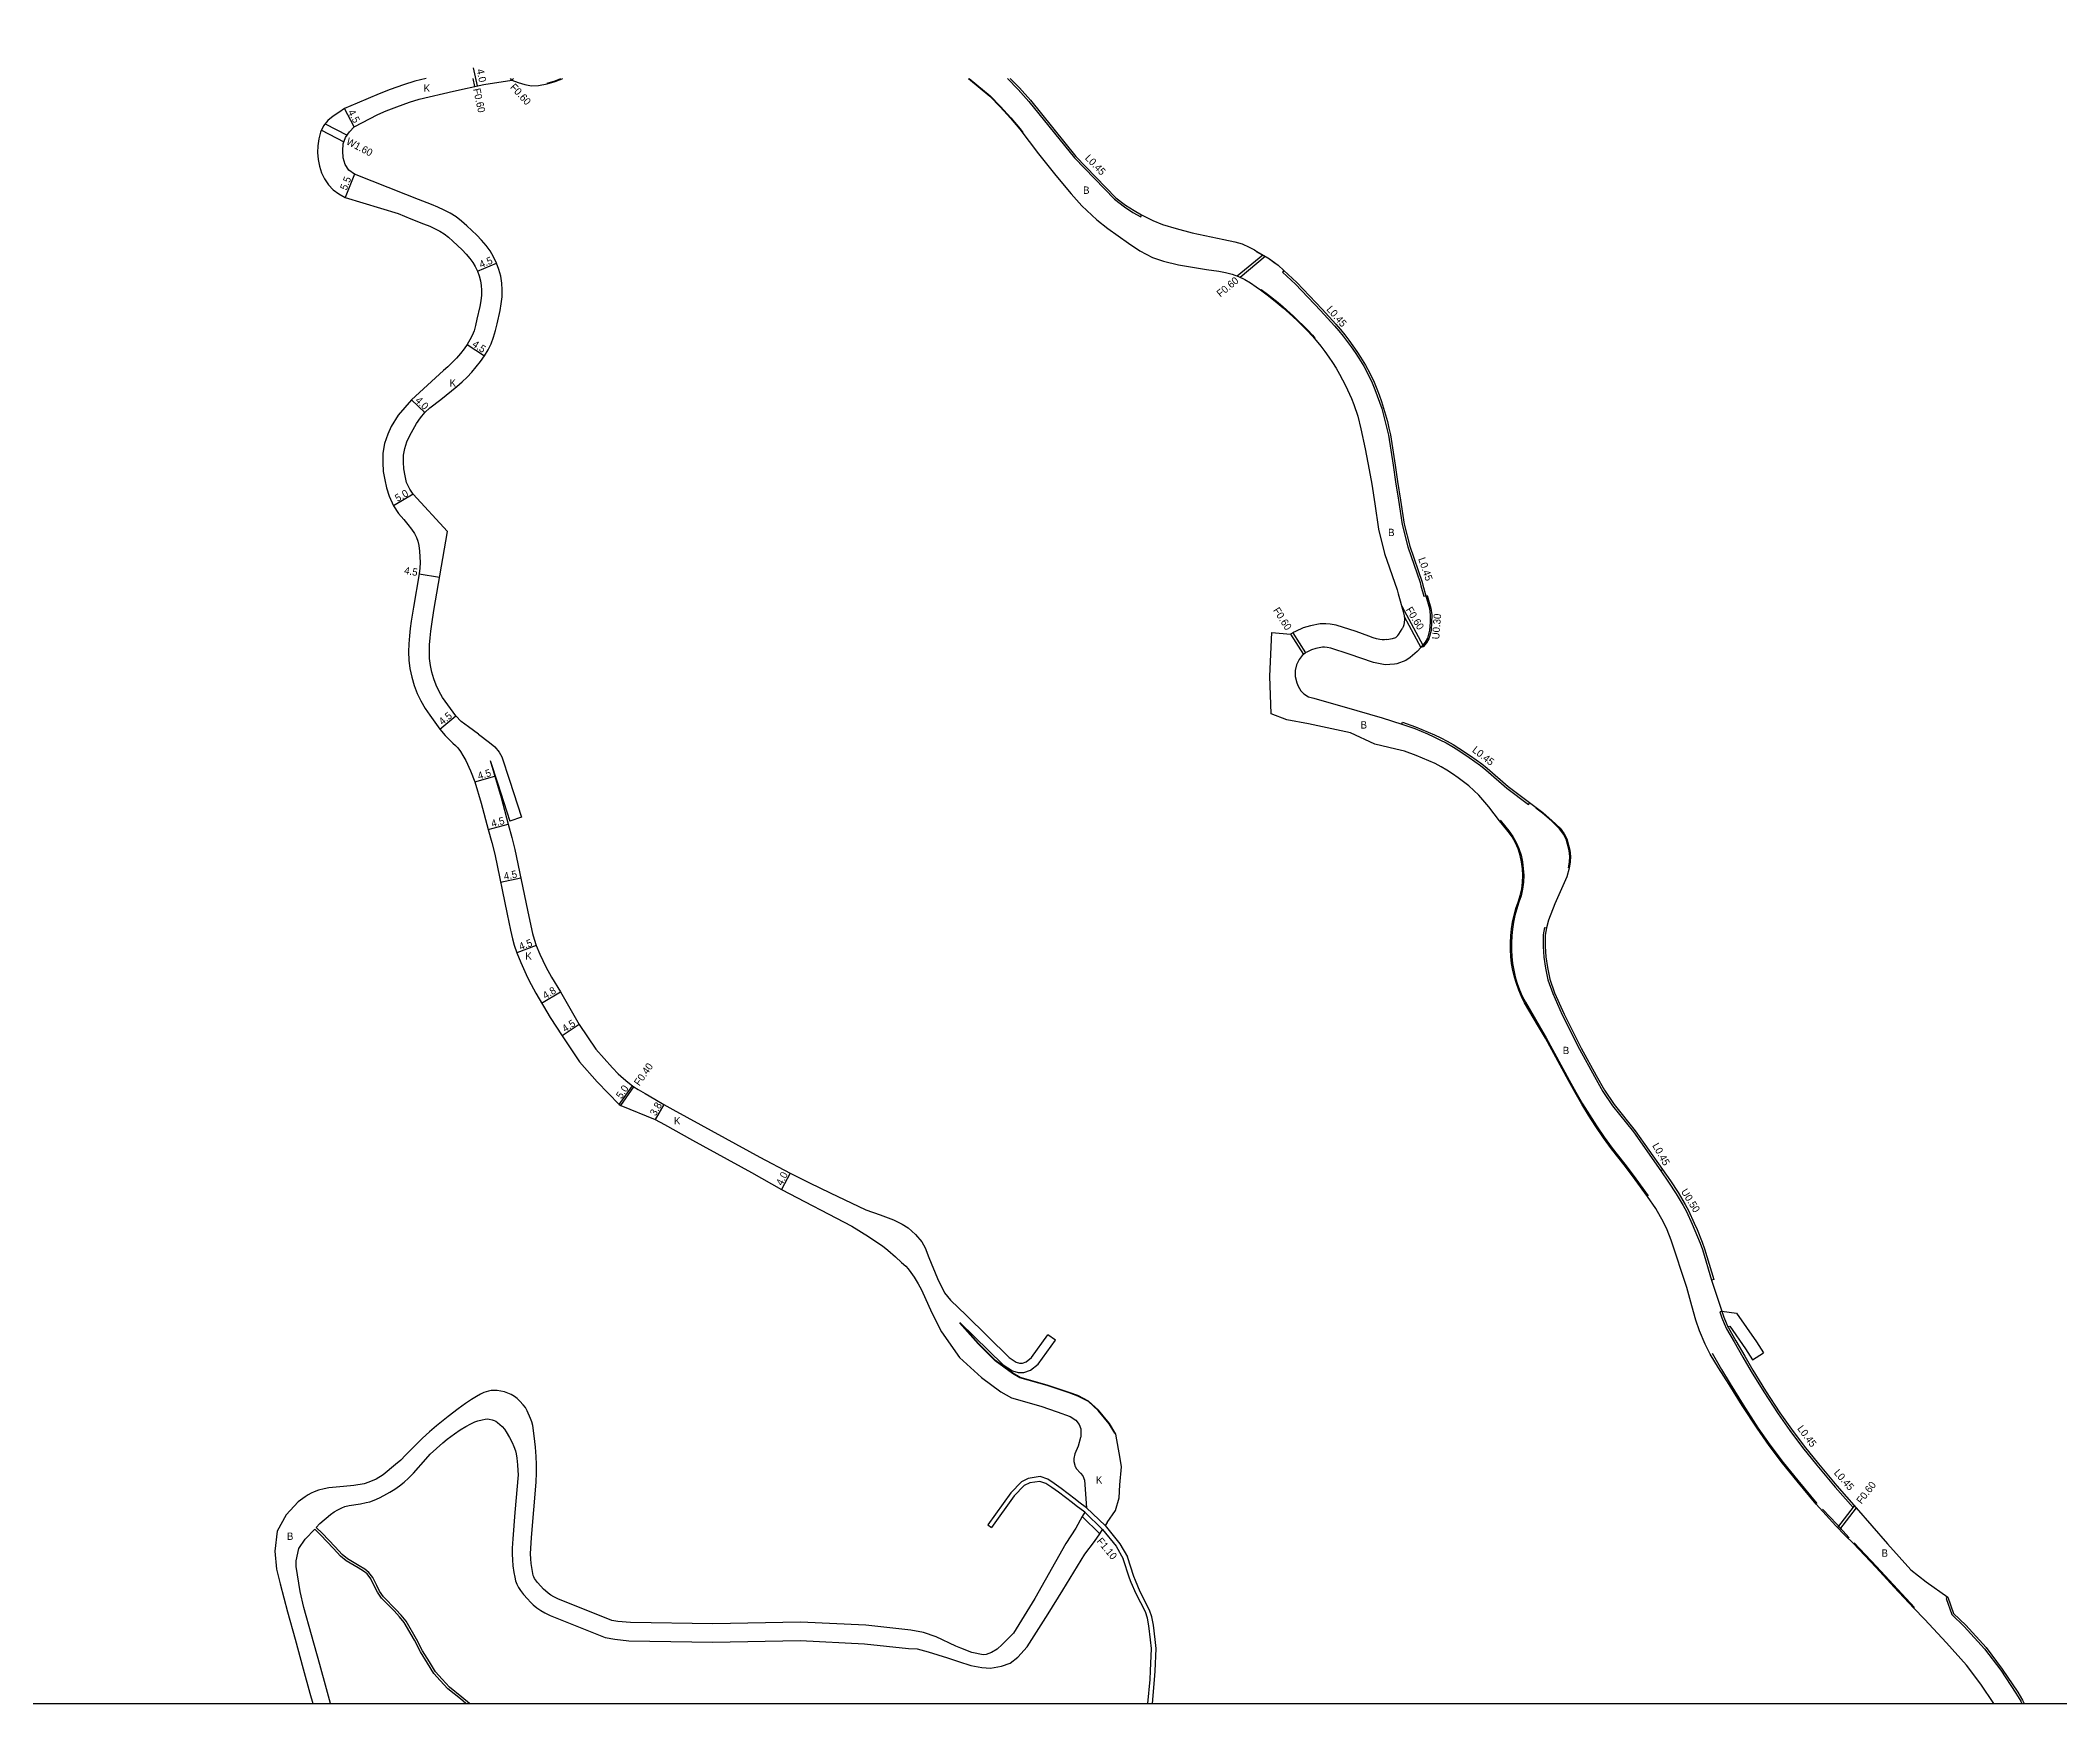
# Model space of a CAD drawing. Header units: metres. Extents: x 8000 to 12000, y -96000 to -95400.
# Drawn here: x 8832.2 to 9271.1, y -96000 to -95638.4 of the extents above; entities that cross this region are included whole.
import ezdxf

# ---------------------------------------------------------------- set-up
doc = ezdxf.new("R2010")
doc.units = ezdxf.units.M
doc.header["$LTSCALE"] = 2.5
for name, color, linetype in [('側溝・桝', 7, 'Continuous'), ('図郭', 7, 'Continuous'), ('幅員', 7, 'Continuous'), ('歩道・分離帯・安全施設', 7, 'Continuous'), ('舗装', 7, 'Continuous'), ('道路', 7, 'Continuous')]:
    doc.layers.add(name, color=color, linetype=linetype)
doc.styles.get("Standard").update_dxf_attribs({"font": ''})
doc.styles.get('Standard').set_extended_font_data('@MS PGothic')

msp = doc.modelspace()

# ---------------------------------------------------------------- linework, layer by layer
at = {"layer": '側溝・桝'}
for points in [[(8926.15, -95646.71), (8926.53, -95648.45)], [(8926.77, -95646.71), (8927.12, -95648.33)], [(8934.63, -95647.05), (8934.33, -95646.71)], [(8934.63, -95647.05), (8935, -95646.71)], [(9042.36, -95646.71), (9044.68, -95649.06), (9047.04, -95651.67), (9056.93, -95663.96), (9065.61, -95672.96), (9067.8, -95674.59), (9069.66, -95675.8), (9071.34, -95676.76), (9071.52, -95676.34)], [(8893.25, -95657.93), (8898.15, -95660.48)], [(8894.06, -95656.55), (8898.81, -95659.02)], [(9092.31, -95689.63), (9097.86, -95685.02)], [(9092.94, -95689.89), (9098.41, -95685.34)], [(9102.46, -95688.44), (9102.18, -95688.79), (9104.99, -95691.38)], [(9104.99, -95691.38), (9110.42, -95697.16), (9113.43, -95700.45), (9114.41, -95701.56), (9115.35, -95702.69), (9116.24, -95703.87), (9117.12, -95705.07), (9117.96, -95706.29), (9118.75, -95707.51), (9119.81, -95709.24), (9120.71, -95710.94), (9121.64, -95712.89), (9122.22, -95714.32), (9122.77, -95715.67), (9123.27, -95717.06), (9123.72, -95718.48), (9124.51, -95721.35), (9124.87, -95722.8), (9125.18, -95724.24), (9126.2, -95730.8), (9126.74, -95734.36), (9127.4, -95738.4), (9128.17, -95743.67), (9129.39, -95748.49), (9132.09, -95756.3), (9132.26, -95756.97), (9132.91, -95759.27), (9133.35, -95759.18)], [(9133.35, -95759.18), (9133.64, -95759.1), (9134.42, -95761.83), (9134.6, -95763.29), (9134.57, -95764.98), (9134.44, -95766.72), (9133.94, -95768.51), (9133.44, -95769.39), (9133.1, -95769.82), (9132.8, -95770.21), (9132.71, -95770.32), (9132.47, -95770.14)], [(9128.09, -95761.42), (9132.66, -95769.89)], [(9128.61, -95763.64), (9132.26, -95770.4)], [(9103.88, -95767.49), (9106.69, -95771.92)], [(9104.4, -95767.19), (9107.16, -95771.54)], [(9128.08, -95787.08), (9130.91, -95788.04), (9133.67, -95789.2), (9135.03, -95789.81), (9136.38, -95790.44), (9137.71, -95791.13), (9139, -95791.88), (9140.27, -95792.67), (9142.76, -95794.32), (9145.18, -95796.06), (9146.35, -95797), (9150.94, -95801), (9155.66, -95804.52), (9155.92, -95804.15)], [(9159.12, -95831.27), (9158.83, -95832.89), (9158.79, -95834.21), (9158.8, -95835.44), (9158.97, -95837.71), (9159.3, -95840.08), (9159.85, -95842.62), (9160.89, -95845.65), (9162.96, -95850.29), (9166.69, -95857.72), (9169.95, -95863.67), (9171.8, -95866.91), (9173.92, -95870.01), (9178.48, -95875.72), (9184.42, -95884.16)], [(9159.12, -95831.27), (9159.56, -95831.37)], [(8957.98, -95869.77), (8960.84, -95865.67)], [(8958.31, -95870), (8961.17, -95865.9)], [(9184.78, -95883.91), (9186.5, -95886.36), (9188.15, -95888.88), (9189.7, -95891.47), (9190.41, -95892.81), (9191.68, -95895.55), (9192.27, -95896.93), (9193.39, -95899.71), (9193.92, -95901.12), (9195.91, -95907.81), (9195.43, -95907.95)], [(9197.67, -95914.67), (9197.24, -95914.82), (9197.68, -95916.11), (9198.19, -95917.39), (9198.68, -95918.49), (9200.34, -95921.33), (9202.25, -95924.68), (9204.04, -95927.77), (9206.78, -95932.22), (9209.91, -95937.01), (9212.45, -95940.61), (9215.22, -95944.33), (9218.29, -95948.13), (9222.32, -95952.94), (9226.18, -95957.33)], [(9197.67, -95914.67), (9198.1, -95915.96), (9198.6, -95917.21), (9198.99, -95918.07)], [(9226.46, -95956.97), (9222.8, -95961.71)], [(9226.86, -95957.43), (9223.22, -95962.15)], [(9058.62, -95959.34), (9062.42, -95963.06)], [(9059.18, -95958.35), (9063.03, -95962.12)], [(9246.79, -95976.84), (9246.43, -95977.17), (9247.62, -95980.66), (9250.32, -95983.2), (9254.77, -95988.11), (9258.27, -95992.75), (9261.6, -95997.72), (9262.62, -95999.5), (9262.89, -96000)]]:
    msp.add_lwpolyline(points, dxfattribs=at)
at = {"layer": '図郭'}
msp.add_lwpolyline([(8800, -96000), (9600, -96000), (9600, -95400), (8800, -95400)], close=True, dxfattribs=at)
at = {"layer": '幅員'}
for points in [[(8926.27, -95644.42), (8927.12, -95648.33)], [(8900.39, -95657.24), (8898.28, -95653.26)], [(8900.43, -95667.47), (8898.4, -95672.59)], [(8927.15, -95688.56), (8931.31, -95686.84)], [(8924.95, -95704.53), (8928.72, -95707)], [(8915.73, -95719.33), (8912.86, -95716.54)], [(8913.22, -95737.1), (8908.9, -95739.61)], [(8914.51, -95754.36), (8918.94, -95755.12)], [(8918.98, -95788.15), (8922.45, -95785.28)], [(8926.63, -95799.64), (8930.95, -95798.39)], [(8929.53, -95810), (8933.87, -95808.81)], [(8932.17, -95821.39), (8936.58, -95820.49)], [(8939.94, -95835.22), (8935.73, -95836.81)], [(8941.12, -95847.69), (8945.24, -95845.23)], [(8949.3, -95852.35), (8945.57, -95854.85)], [(8957.98, -95869.77), (8960.84, -95865.67)], [(8967.69, -95869.72), (8965.83, -95873.03)], [(8995.13, -95884.69), (8993.29, -95888.24)]]:
    msp.add_lwpolyline(points, dxfattribs=at)
at = {"layer": '歩道・分離帯・安全施設'}
for points in [[(8942.29, -95647.75), (8944.03, -95647.23), (8945.26, -95646.71)], [(9034.04, -95646.71), (9038.62, -95650.48), (9040.88, -95652.76), (9043.08, -95655.27), (9045.15, -95657.65), (9045.71, -95658.41)], [(9100.59, -95686.95), (9099.09, -95685.85), (9096.52, -95684.36)], [(9097.49, -95692.54), (9098.89, -95693.6), (9101.2, -95695.43), (9102.32, -95696.37), (9104.52, -95698.34), (9105.58, -95699.36), (9106.64, -95700.4), (9107.69, -95701.45), (9108.7, -95702.52), (9109.21, -95703.14)], [(9149.51, -95807.94), (9150.43, -95809.11), (9151.38, -95810.26), (9152.24, -95811.47), (9152.97, -95812.76), (9153.56, -95814.12), (9154.01, -95815.54), (9154.34, -95816.99), (9154.51, -95818.47), (9154.59, -95819.96), (9154.54, -95821.45), (9154.36, -95822.93), (9154.02, -95824.38), (9153.55, -95825.8), (9153.08, -95827.23), (9152.68, -95828.67), (9152.36, -95830.13), (9152.12, -95831.61), (9151.98, -95833.1), (9151.94, -95834.6), (9151.94, -95836.1), (9152, -95837.6), (9152.15, -95839.09), (9152.41, -95840.55), (9152.76, -95841.99), (9153.18, -95843.42), (9153.68, -95844.83), (9154.28, -95846.2), (9154.95, -95847.54), (9157.97, -95852.68), (9159.47, -95855.26), (9164.49, -95864.44), (9165.92, -95867.06), (9167.4, -95869.6), (9168.86, -95871.97), (9170.43, -95874.4), (9172.11, -95876.88), (9173.81, -95879.25), (9176.59, -95882.76), (9178.41, -95885.13), (9181.68, -95889.63)], [(9164.33, -95818.31), (9164.54, -95817.02), (9164.61, -95815.87), (9164.49, -95814.5), (9163.81, -95812.04), (9163.24, -95811.01), (9162.39, -95809.8), (9160.61, -95808.11), (9158.68, -95806.41), (9157.22, -95805.3)], [(9065.73, -95941.22), (9064.5, -95939.14), (9062.11, -95936.27), (9059.97, -95934.31), (9057.66, -95933.13), (9055.77, -95932.43), (9051, -95930.84), (9045.09, -95929.18), (9043.5, -95928.26), (9039.67, -95925.48), (9036.03, -95921.76), (9031.93, -95917.21)], [(9195.59, -95923.79), (9197.61, -95927.35), (9199.45, -95930.51), (9202.26, -95935.08), (9205.48, -95940.02), (9208.12, -95943.75), (9211, -95947.61), (9214.16, -95951.53), (9218.33, -95956.51)], [(9219.53, -95957.76), (9222.67, -95961), (9225.36, -95963.95)], [(9226.41, -95965.08), (9231.25, -95970.22), (9239.57, -95979.13)]]:
    msp.add_lwpolyline(points, dxfattribs=at)
at = {"layer": '舗装', "flags": 128}
msp.add_lwpolyline([(9059.59, -95957.41), (9063.61, -95961.25)], dxfattribs=at)
at = {"layer": '道路'}
for points in [[(8916.02, -95646.71), (8913.58, -95647.28), (8911.12, -95648.07), (8908.22, -95649.1), (8905.79, -95650.05), (8901, -95652.04), (8898.28, -95653.26), (8897.01, -95654.06), (8895.78, -95654.91), (8894.62, -95655.86), (8893.68, -95657.02), (8893.05, -95658.38), (8892.66, -95659.83), (8892.45, -95661.31), (8892.41, -95662.81), (8892.51, -95664.31), (8892.8, -95665.78), (8893.25, -95667.21), (8893.92, -95668.55), (8894.76, -95669.79), (8895.78, -95670.88), (8897, -95671.76), (8898.4, -95672.59), (8909.92, -95676.08), (8912.7, -95677.18), (8915.46, -95678.3), (8916.79, -95678.84), (8917.97, -95679.36), (8918.98, -95679.89), (8919.92, -95680.49), (8920.84, -95681.2), (8921.81, -95682.05), (8922.83, -95682.99), (8923.81, -95683.95), (8924.72, -95684.89), (8925.51, -95685.8), (8926.17, -95686.69), (8926.7, -95687.58), (8927.15, -95688.56), (8927.53, -95689.6), (8927.82, -95690.66), (8928, -95691.7), (8928.06, -95692.73), (8928.02, -95693.83), (8927.88, -95695.04), (8927.68, -95696.28), (8927.06, -95699.05), (8926.74, -95700.39), (8926.42, -95701.55), (8926.03, -95702.57), (8925.54, -95703.55), (8924.95, -95704.53), (8924.26, -95705.51), (8923.46, -95706.5), (8922.58, -95707.51), (8921.67, -95708.48), (8920.76, -95709.38), (8919.82, -95710.21), (8912.86, -95716.54), (8909.95, -95719.91), (8908.42, -95722.36), (8907.66, -95724.02), (8906.96, -95726.04), (8906.63, -95728.19), (8906.57, -95730.18), (8906.7, -95732.13), (8907.02, -95733.97), (8907.42, -95735.69), (8907.97, -95737.53), (8908.9, -95739.61), (8909.99, -95741.29), (8911.16, -95742.55), (8912.05, -95743.65), (8912.83, -95744.68), (8913.47, -95745.63), (8913.93, -95746.48), (8914.23, -95747.3), (8914.44, -95748.26), (8914.59, -95749.43), (8914.67, -95750.68), (8914.69, -95751.92), (8914.63, -95753.14), (8914.51, -95754.36), (8913.26, -95761.63), (8912.78, -95764.68), (8912.56, -95766.27), (8912.38, -95767.88), (8912.25, -95769.57), (8912.21, -95771.35), (8912.28, -95773.15), (8912.49, -95775), (8912.87, -95776.84), (8913.39, -95778.66), (8914.08, -95780.39), (8914.85, -95782.02), (8915.78, -95783.67), (8916.8, -95785.14), (8918.98, -95788.15), (8920.15, -95789.56), (8921.82, -95791.19), (8922.36, -95791.7), (8922.87, -95792.25), (8923.48, -95793.04), (8924.01, -95793.87), (8924.61, -95794.95), (8925.62, -95797.19), (8926.63, -95799.64), (8927.96, -95804.23), (8929.53, -95810), (8930.3, -95812.82), (8930.93, -95815.33), (8933.61, -95828.41), (8934.35, -95831.89), (8934.78, -95833.71), (8935.16, -95835.11), (8935.73, -95836.81), (8936.58, -95838.86), (8938.07, -95842.16), (8938.81, -95843.66), (8939.85, -95845.57), (8942.98, -95850.81), (8945.57, -95854.85), (8949.35, -95860.48), (8953.2, -95864.84), (8957.98, -95869.77), (8958.31, -95870), (8965.83, -95873.03), (8967.79, -95874.13), (8973.89, -95877.5), (8986.75, -95884.51), (8993.29, -95888.24)], [(8927.42, -95789.25), (8925.2, -95787.63), (8923.64, -95786.52), (8922.45, -95785.28), (8919.59, -95781.26), (8918.85, -95779.95), (8918.21, -95778.6), (8917.66, -95777.2), (8917.24, -95775.76), (8916.94, -95774.29), (8916.77, -95772.8), (8916.71, -95771.3), (8916.74, -95769.8), (8916.86, -95768.31), (8917.03, -95766.82), (8917.23, -95765.33), (8917.7, -95762.37), (8920.63, -95745.21), (8913.22, -95737.1), (8912.47, -95736.01), (8911.77, -95734.53), (8911.43, -95733.07), (8911.18, -95731.59), (8911.07, -95730.1), (8911.12, -95728.6), (8911.35, -95727.12), (8911.84, -95725.7), (8912.47, -95724.34), (8913.16, -95723.01), (8913.9, -95721.71), (8914.75, -95720.47), (8915.73, -95719.33), (8916.84, -95718.33), (8919.19, -95716.46), (8922.71, -95713.66), (8923.84, -95712.67), (8924.9, -95711.62), (8925.92, -95710.52), (8926.91, -95709.39), (8927.85, -95708.22), (8928.72, -95707), (8929.49, -95705.71), (8930.16, -95704.37), (8930.69, -95702.97), (8931.1, -95701.52), (8931.45, -95700.07), (8932.1, -95697.14), (8932.34, -95695.66), (8932.51, -95694.17), (8932.57, -95692.67), (8932.47, -95691.17), (8932.22, -95689.69), (8931.83, -95688.25), (8931.31, -95686.84), (8930.69, -95685.48), (8929.92, -95684.19), (8929.03, -95682.98), (8928.04, -95681.85), (8927, -95680.77), (8925.93, -95679.73), (8924.83, -95678.71), (8923.7, -95677.72), (8922.51, -95676.8), (8921.24, -95676), (8919.92, -95675.3), (8918.54, -95674.7), (8917.15, -95674.13), (8914.37, -95673.01), (8911.59, -95671.9), (8900.43, -95667.47), (8899.21, -95666.6), (8898.39, -95665.37), (8897.98, -95663.93), (8897.88, -95662.43), (8898, -95660.94), (8898.45, -95659.51), (8899.33, -95658.3), (8900.39, -95657.24), (8905.5, -95654.53), (8907.31, -95653.75), (8909.61, -95652.85), (8912.41, -95651.85), (8914.48, -95651.17), (8921.97, -95649.44), (8928.57, -95648.01), (8934.63, -95647.05), (8936.04, -95647.57), (8937.46, -95648.03), (8938.93, -95648.29), (8940.42, -95648.25), (8942.33, -95647.9), (8944.08, -95647.37), (8945.56, -95646.75), (8945.65, -95646.71)], [(9033.88, -95646.71), (9038.55, -95650.56), (9040.81, -95652.83), (9043.01, -95655.34), (9045.08, -95657.7), (9049.09, -95663.1), (9052.9, -95667.77), (9056.19, -95671.75), (9058.52, -95674.38), (9061.8, -95677.4), (9064.2, -95679.3), (9068.67, -95682.5), (9071.12, -95684.15), (9073.92, -95685.62), (9076.27, -95686.4), (9079.55, -95687.24)], [(9042.99, -95646.71), (9045.01, -95648.75), (9047.38, -95651.38), (9057.27, -95663.66), (9065.91, -95672.62), (9068.06, -95674.22), (9069.89, -95675.42), (9071.52, -95676.34), (9072.23, -95676.74), (9073.97, -95677.59), (9076.06, -95678.43)], [(9076.06, -95678.43), (9079.07, -95679.32), (9082.56, -95680.25), (9089.41, -95681.68), (9091.77, -95682.18), (9093.4, -95682.66), (9094.95, -95683.37), (9096.06, -95683.98), (9096.37, -95684.15), (9096.58, -95684.28), (9099.15, -95685.77), (9101.23, -95687.3), (9102.46, -95688.44), (9105.31, -95691.06), (9110.75, -95696.85), (9113.76, -95700.14), (9114.75, -95701.27), (9115.7, -95702.41), (9116.6, -95703.6), (9117.48, -95704.81), (9118.34, -95706.04), (9119.13, -95707.27), (9120.2, -95709.02), (9121.11, -95710.74), (9122.05, -95712.71), (9122.64, -95714.15), (9123.19, -95715.51), (9123.7, -95716.92), (9124.15, -95718.35), (9124.95, -95721.24), (9125.3, -95722.7), (9125.62, -95724.16), (9126.64, -95730.73), (9127.19, -95734.29), (9127.84, -95738.34), (9128.61, -95743.58), (9129.82, -95748.36), (9132.52, -95756.17), (9132.69, -95756.85), (9133.35, -95759.18), (9134.12, -95761.89), (9134.29, -95763.3), (9134.27, -95764.96), (9134.14, -95766.66), (9133.66, -95768.39), (9133.19, -95769.22), (9132.87, -95769.63), (9132.56, -95770.02), (9132.47, -95770.14), (9132.29, -95770.36), (9131.44, -95771.29), (9129.93, -95772.59), (9129, -95773.2), (9127.01, -95773.92), (9126.5, -95774.04), (9124.5, -95774.17), (9121.96, -95773.69), (9116.64, -95771.82), (9112.67, -95770.53), (9111.9, -95770.42), (9111.3, -95770.35), (9110.86, -95770.35), (9109.39, -95770.63), (9108.46, -95770.89), (9107.42, -95771.39), (9107.23, -95771.48), (9107.16, -95771.54), (9106.69, -95771.92), (9106.45, -95772.11), (9105.75, -95773.03), (9105.19, -95774.19), (9104.9, -95775.39), (9104.89, -95776.74), (9105.29, -95778.12), (9105.56, -95778.81), (9106.16, -95779.84), (9106.81, -95780.5), (9107.82, -95781.12), (9108.99, -95781.45), (9118.33, -95784.11), (9123.85, -95785.68), (9128.08, -95787.08), (9128.23, -95786.65), (9131.07, -95787.62), (9133.84, -95788.78), (9135.22, -95789.4), (9136.58, -95790.04), (9137.93, -95790.74), (9139.24, -95791.5), (9140.52, -95792.29), (9143.01, -95793.95), (9145.46, -95795.71), (9146.65, -95796.66), (9151.22, -95800.65), (9157.31, -95805.18), (9158.78, -95806.29), (9160.71, -95808), (9162.5, -95809.7), (9163.37, -95810.93), (9163.95, -95811.98), (9164.63, -95814.47), (9164.76, -95815.87), (9164.69, -95817.03), (9164.48, -95818.34), (9163.99, -95820.28), (9161.33, -95826.12), (9159.98, -95829.68), (9159.56, -95831.37), (9159.28, -95832.94), (9159.24, -95834.21), (9159.25, -95835.42), (9159.42, -95837.66), (9159.75, -95840), (9160.28, -95842.5), (9161.31, -95845.49), (9163.37, -95850.09), (9167.09, -95857.51), (9170.34, -95863.45), (9172.18, -95866.67), (9174.28, -95869.74), (9178.84, -95875.45), (9184.78, -95883.91)], [(9079.55, -95687.24), (9085.67, -95688.25), (9088.34, -95688.6), (9089.8, -95688.86), (9091.23, -95689.25), (9092.63, -95689.74), (9093.97, -95690.37), (9095.23, -95691.16), (9096.47, -95692), (9097.4, -95692.66), (9098.8, -95693.71), (9100.98, -95695.5), (9102.28, -95696.58), (9104.42, -95698.45), (9105.48, -95699.47), (9106.54, -95700.51), (9107.58, -95701.56), (9108.58, -95702.62), (9109.1, -95703.23), (9110.47, -95704.88), (9111.36, -95706.05), (9112.22, -95707.25), (9113.05, -95708.47), (9113.83, -95709.69), (9114.55, -95710.95), (9115.87, -95713.45), (9117.16, -95716.25), (9117.68, -95717.56), (9118.5, -95720.08), (9119.19, -95722.86), (9120.16, -95727.18), (9121.03, -95731.75), (9121.61, -95734.93), (9122.2, -95739.14), (9123.01, -95744.7), (9124.36, -95750), (9127.07, -95757.87), (9127.32, -95758.76), (9128.42, -95762.55), (9128.6, -95763.5), (9128.65, -95764.24), (9128.61, -95764.97), (9128.53, -95765.46), (9128.37, -95765.93), (9128.14, -95766.38)], [(9256.8, -96000), (9253.99, -95995.79), (9250.86, -95991.64), (9246.49, -95986.79), (9241.69, -95981.63), (9239.42, -95979.27), (9235.13, -95974.67), (9231.1, -95970.36), (9226.26, -95965.22), (9224.42, -95963.39), (9222.43, -95961.32), (9219.59, -95958.23), (9218.18, -95956.64), (9214.01, -95951.66), (9210.84, -95947.73), (9207.96, -95943.87), (9205.31, -95940.13), (9202.09, -95935.19), (9199.28, -95930.62), (9196.96, -95927), (9195.15, -95924.03), (9194.05, -95921.86), (9192.8, -95918.95), (9191.99, -95916.62), (9191.13, -95913.53), (9190.07, -95909.55), (9186.64, -95899.28), (9185.74, -95896.99), (9184.96, -95895.33), (9183.29, -95892.39), (9181.51, -95889.75), (9178.25, -95885.25), (9176.43, -95882.89), (9173.65, -95879.37), (9171.94, -95876.99), (9170.26, -95874.51), (9168.69, -95872.08), (9167.23, -95869.7), (9165.75, -95867.16), (9164.31, -95864.54), (9159.3, -95855.36), (9157.8, -95852.78), (9154.77, -95847.64), (9154.1, -95846.29), (9153.5, -95844.9), (9152.99, -95843.48), (9152.57, -95842.04), (9152.22, -95840.59), (9151.95, -95839.11), (9151.8, -95837.61), (9151.74, -95836.1), (9151.74, -95834.6), (9151.78, -95833.09), (9151.92, -95831.58), (9152.16, -95830.09), (9152.49, -95828.62), (9152.89, -95827.17), (9153.36, -95825.74), (9153.82, -95824.33), (9154.16, -95822.9), (9154.34, -95821.44), (9154.39, -95819.96), (9154.31, -95818.49), (9154.14, -95817.02), (9153.82, -95815.59), (9153.37, -95814.19), (9152.79, -95812.85), (9152.07, -95811.58), (9151.22, -95810.38), (9150.28, -95809.24), (9149.36, -95808.06), (9146.98, -95805.04), (9144.82, -95802.52), (9143.77, -95801.5), (9142.68, -95800.51), (9141.53, -95799.59), (9140.34, -95798.71), (9139.13, -95797.85), (9137.9, -95797.05), (9136.63, -95796.32), (9135.31, -95795.65), (9133.97, -95795.04), (9131.22, -95793.86), (9128.65, -95792.97), (9126.76, -95792.47), (9122.2, -95791.44), (9116.95, -95788.92), (9107.84, -95787.03), (9103.13, -95786.16), (9099.67, -95784.85), (9099.39, -95776.65), (9099.85, -95767.17), (9103.88, -95767.49)], [(9124.81, -95768.7), (9124.32, -95768.73), (9123.82, -95768.71), (9123.33, -95768.66), (9122.6, -95768.51), (9121.89, -95768.29), (9120.95, -95767.96), (9118.18, -95766.96), (9113.85, -95765.55), (9112.55, -95765.36), (9111.57, -95765.25), (9110.38, -95765.25), (9108.23, -95765.66), (9106.66, -95766.1), (9105.02, -95766.89), (9104.49, -95767.14), (9104.4, -95767.19), (9103.88, -95767.49)], [(9124.81, -95768.7), (9126.05, -95768.47), (9126.78, -95768.2), (9127.2, -95767.82), (9127.45, -95767.51), (9128.14, -95766.38)], [(8927.42, -95789.25), (8929.82, -95791.04), (8930.95, -95792), (8931.85, -95793.17), (8932.46, -95794.15), (8934.1, -95799.21), (8936.73, -95807.32)], [(8929.96, -95794.96), (8931.59, -95800.02), (8934.22, -95808.13)], [(8929.96, -95794.96), (8932.29, -95803.01), (8933.87, -95808.81), (8934.66, -95811.68), (8935.32, -95814.33), (8938.01, -95827.49), (8938.74, -95830.9), (8939.14, -95832.6), (8939.47, -95833.81), (8939.94, -95835.22), (8940.71, -95837.07), (8942.05, -95839.86), (8943.28, -95842.05), (8945.24, -95845.23), (8949.3, -95852.35), (8952.91, -95857.72), (8956.51, -95861.78), (8957.78, -95863.1), (8958.89, -95864.12), (8959.85, -95864.92), (8960.84, -95865.67), (8961.17, -95865.9), (8962.1, -95866.48), (8963.59, -95867.38), (8965.75, -95868.62), (8967.69, -95869.72), (8969.64, -95870.81), (8975.71, -95874.16), (8988.56, -95881.17), (8995.13, -95884.69)], [(8936.73, -95807.32), (8934.22, -95808.13)], [(8995.13, -95884.69), (8999.35, -95886.81), (9003.82, -95888.98), (9011.6, -95892.66), (9014.68, -95893.75), (9017.58, -95894.85), (9019.48, -95895.75), (9020.76, -95896.59), (9022.38, -95898.03), (9023.73, -95899.59), (9024.47, -95900.9), (9025.31, -95903.03), (9027.2, -95907.58), (9028.72, -95910.68), (9029.96, -95912.32), (9033.37, -95915.52)], [(9184.78, -95883.91), (9184.37, -95884.19)], [(9184.37, -95884.19), (9186.08, -95886.64), (9187.72, -95889.15), (9189.27, -95891.71), (9189.96, -95893.04), (9191.22, -95895.75), (9191.81, -95897.13), (9192.93, -95899.89), (9193.44, -95901.28), (9195.43, -95907.95), (9197.67, -95914.67)], [(8993.29, -95888.24), (9008.56, -95896.19), (9012.14, -95898.46), (9014.01, -95899.66), (9015.21, -95900.51), (9016.38, -95901.43), (9018.07, -95902.89), (9019.36, -95904.07), (9020.25, -95904.93), (9020.76, -95905.48), (9021.38, -95906.25), (9022.07, -95907.27), (9022.97, -95908.75), (9023.66, -95910.05), (9025.94, -95915.05), (9028.05, -95919.15), (9031.93, -95924.72), (9036.7, -95929.12), (9040.94, -95932.2), (9043.25, -95933.54), (9049.62, -95935.33), (9053.2, -95936.58), (9056, -95937.59), (9057.21, -95938.37), (9057.93, -95939.29), (9058.31, -95940.29), (9058.31, -95941.98), (9058.28, -95942.14), (9057.76, -95944.01), (9057.05, -95945.72), (9056.82, -95946.68), (9056.78, -95946.86), (9056.78, -95947.35), (9057.12, -95948.42), (9057.16, -95948.54), (9057.3, -95948.91), (9058.28, -95949.9), (9058.74, -95950.47), (9059.09, -95951.41), (9059.59, -95957.41)], [(9064.06, -95960.62), (9065.88, -95958.04), (9066.63, -95955.23), (9066.81, -95952.45), (9067.17, -95948.54), (9067.17, -95948.52), (9066.85, -95946.68), (9065.95, -95941.39), (9064.58, -95939.08), (9062.18, -95936.2), (9060.02, -95934.23), (9057.7, -95933.04), (9055.8, -95932.33), (9051.03, -95930.74), (9045.13, -95929.09), (9043.55, -95928.18), (9039.74, -95925.4), (9036.1, -95921.7), (9032.01, -95917.15), (9041.45, -95926.33), (9043.46, -95927.64), (9044.68, -95927.98), (9045.96, -95928.02), (9047.41, -95927.48), (9049.06, -95926.19), (9052.8, -95920.97)], [(9033.37, -95915.52), (9042.71, -95924.76), (9044.3, -95925.8), (9044.99, -95925.99), (9045.63, -95926.01), (9046.42, -95925.72), (9047.6, -95924.79), (9051.18, -95919.81)], [(9197.67, -95914.67), (9200.88, -95915.09), (9205.18, -95921.33), (9206.7, -95923.73)], [(9198.99, -95918.07), (9199.38, -95917.91), (9202.81, -95922.89), (9204.3, -95925.24)], [(9052.8, -95920.97), (9051.18, -95919.81)], [(9198.99, -95918.07), (9199.08, -95918.28), (9200.73, -95921.1), (9202.64, -95924.46), (9204.43, -95927.54), (9207.16, -95931.98), (9210.28, -95936.76), (9212.81, -95940.35), (9215.58, -95944.05), (9218.64, -95947.84), (9222.66, -95952.64), (9226.86, -95957.43), (9233.65, -95965.29), (9238.74, -95970.94), (9242.07, -95973.49), (9246.79, -95976.84), (9248.01, -95980.41), (9250.67, -95982.92), (9255.12, -95987.82), (9258.63, -95992.49), (9261.98, -95997.48), (9263.01, -95999.28), (9263.4, -96000)], [(9204.3, -95925.24), (9206.7, -95923.73)], [(9057.21, -95961.89), (9055.03, -95965.17), (9048.29, -95977.14), (9043.68, -95984.65), (9041.23, -95987.13), (9040.13, -95988.17), (9038.88, -95988.87), (9037.72, -95989.32), (9037.08, -95989.41), (9034.62, -95988.87), (9032.24, -95987.95), (9031.16, -95987.51), (9026.88, -95985.51), (9024.14, -95984.51), (9021.4, -95984.03), (9011.6, -95982.98), (8997.4, -95982.26), (8978.31, -95982.67), (8960.46, -95982.38), (8957.69, -95982.15), (8956.41, -95981.91), (8944.61, -95977.22), (8943.74, -95976.78), (8943.12, -95976.41), (8942.53, -95975.99), (8941.96, -95975.51), (8941.55, -95975.12), (8940.96, -95974.5), (8940.25, -95973.7), (8939.8, -95973.12), (8939.57, -95972.77), (8939.41, -95972.46), (8939.3, -95972.14), (8939.19, -95971.7), (8939.04, -95970.87), (8938.84, -95969.53), (8938.75, -95968.49), (8938.7, -95967.43), (8938.91, -95963.86), (8939.9, -95951.83), (8940, -95949.82), (8940, -95948.05), (8939.92, -95946.28), (8939.77, -95944.27), (8939.49, -95941.77), (8939.17, -95939.51), (8938.96, -95938.73), (8938.68, -95938), (8937.99, -95936.35), (8937.59, -95935.65), (8937.11, -95935.01), (8936.41, -95934.23), (8935.83, -95933.69), (8935.19, -95933.2), (8934.5, -95932.79), (8933.77, -95932.48), (8933.02, -95932.25), (8932.26, -95932.07), (8931.48, -95931.94), (8930.68, -95931.9), (8930.12, -95931.94), (8929.57, -95932.04), (8929.05, -95932.19), (8928.55, -95932.38), (8927.84, -95932.71), (8926.93, -95933.2), (8925.85, -95933.87), (8924.6, -95934.72), (8922.99, -95935.9), (8920.81, -95937.56), (8918.26, -95939.59), (8916.72, -95940.9), (8915.24, -95942.27), (8913.45, -95944.03), (8911.56, -95946.02), (8910.49, -95947.04), (8909.37, -95948.01), (8906.68, -95950.24), (8905.16, -95951.18), (8903.56, -95951.88), (8902.52, -95952.19), (8900.31, -95952.57), (8898.07, -95952.79), (8894.83, -95953.07), (8893.85, -95953.27), (8892.65, -95953.6), (8891.7, -95953.93), (8891.02, -95954.24), (8890.37, -95954.6), (8889.73, -95955.01), (8888.16, -95956.12), (8885.61, -95958.96), (8883.64, -95962.53), (8883.11, -95966.89), (8883.5, -95970.76), (8884.29, -95973.98), (8885.87, -95980.05), (8887.53, -95986.02), (8889.31, -95992.44), (8890.75, -95997.76), (8891.37, -96000)], [(8892.89, -95960.87), (8895.25, -95958.89), (8896.03, -95958.34), (8896.85, -95957.86), (8897.72, -95957.43), (8898.37, -95957.17), (8899.27, -95956.92), (8901.72, -95956.54), (8902.97, -95956.31), (8903.74, -95956.11), (8904.71, -95955.76), (8905.89, -95955.25), (8906.8, -95954.79), (8908.12, -95954.03), (8909.19, -95953.35), (8910.24, -95952.62), (8911.24, -95951.83), (8912.2, -95950.97), (8913.27, -95949.88), (8915.91, -95946.87), (8916.9, -95945.79), (8919.64, -95943.27), (8920.57, -95942.48), (8922.17, -95941.32), (8923.39, -95940.5), (8924.65, -95939.74), (8925.72, -95939.17), (8926.59, -95938.76), (8927.24, -95938.52), (8928.16, -95938.27), (8928.84, -95938.14), (8929.27, -95938.12), (8929.7, -95938.15), (8930.37, -95938.29), (8930.77, -95938.43), (8931.15, -95938.62), (8931.51, -95938.86), (8932.05, -95939.31), (8932.56, -95939.79), (8933.01, -95940.31), (8933.42, -95940.88), (8934.14, -95942.15), (8934.7, -95943.23), (8935.08, -95944.11), (8935.41, -95945.01), (8935.59, -95945.69), (8935.75, -95946.63), (8935.89, -95948.09), (8935.96, -95949.32), (8935.98, -95950.28), (8935.28, -95958.46), (8934.84, -95964.2), (8934.72, -95966.21), (8934.7, -95967.48), (8934.75, -95968.75), (8934.87, -95970.01), (8935.1, -95971.52), (8935.28, -95972.52), (8935.46, -95973.29), (8935.73, -95974.05), (8936.1, -95974.77), (8936.54, -95975.44), (8937.17, -95976.26), (8938.02, -95977.21), (8938.72, -95977.95), (8939.28, -95978.49), (8940.08, -95979.15), (8940.92, -95979.76), (8941.81, -95980.29), (8942.96, -95980.87), (8954.93, -95985.63), (8957, -95986.01), (8960.07, -95986.38), (8978.32, -95986.67), (8997.34, -95986.26), (9011.28, -95986.97), (9020.84, -95987.99), (9022.72, -95988.12), (9025.12, -95988.76), (9029.36, -95990.03), (9031.7, -95990.85), (9034.39, -95991.73), (9036.82, -95992.13), (9038.69, -95992.27), (9041.07, -95991.88), (9042.97, -95991.23), (9044.64, -95989.93), (9046.64, -95987.69), (9051.24, -95980.47), (9054.4, -95975.37), (9059.18, -95967.53), (9061.3, -95964.76)], [(9059.18, -95958.35), (9057.32, -95956.97), (9056.5, -95956.35), (9053.44, -95954.03), (9051.99, -95952.99), (9050.71, -95952.12), (9049.38, -95951.68)], [(9059.59, -95957.41), (9057.92, -95956.17), (9057.1, -95955.55), (9054.03, -95953.23), (9052.56, -95952.17)], [(8892.14, -95961.68), (8892.89, -95960.87)], [(8925.41, -96000), (8923.79, -95998.61), (8921.06, -95996.42), (8919.46, -95994.68), (8918.08, -95993.12), (8916.75, -95990.92), (8915.22, -95988.52), (8913.93, -95985.98), (8911.69, -95982.04), (8910.6, -95980.77), (8909.39, -95979.51), (8906.72, -95976.75), (8905.86, -95975.53), (8905.26, -95974.3), (8904.42, -95972.61), (8903.55, -95971.46), (8902.68, -95970.78), (8901.46, -95970.03), (8898.93, -95968.55), (8897.73, -95967.55), (8896.22, -95965.93), (8893.4, -95962.94), (8892.14, -95961.68)], [(9059.18, -95958.35), (9058.62, -95959.34), (9057.21, -95961.89)], [(9064.06, -95960.62), (9063.61, -95961.25)], [(9063.61, -95961.25), (9066.8, -95965.23), (9068.45, -95968.11)], [(8895.21, -96000), (8894.32, -95996.78), (8892.88, -95991.46), (8891.09, -95985.03), (8889.45, -95979.09), (8888.64, -95975.6), (8887.76, -95970.17), (8887.75, -95968.94), (8888.37, -95966.28), (8889.75, -95964.26), (8891.8, -95962.05)], [(8924.65, -96000), (8923.47, -95998.99), (8920.72, -95996.79), (8919.08, -95995.01), (8917.68, -95993.42), (8916.32, -95991.18), (8914.79, -95988.76), (8913.49, -95986.21), (8911.27, -95982.33), (8910.23, -95981.11), (8909.03, -95979.86), (8906.33, -95977.07), (8905.43, -95975.79), (8904.82, -95974.52), (8903.99, -95972.88), (8903.19, -95971.81), (8902.4, -95971.19), (8901.21, -95970.46), (8898.64, -95968.96), (8897.38, -95967.92), (8895.86, -95966.27), (8893.04, -95963.28), (8891.8, -95962.05)], [(9061.3, -95964.76), (9062.42, -95963.06), (9063.03, -95962.12)], [(9063.03, -95962.12), (9065.97, -95965.79), (9067.54, -95968.54)], [(9072.88, -96000), (9073.36, -95994.76), (9073.46, -95992.87), (9073.72, -95988.04), (9073.49, -95986.16), (9073.12, -95983.11), (9072.79, -95981.41), (9072.35, -95980.04), (9070.34, -95976.11), (9069.27, -95973.64), (9068.93, -95972.75), (9067.54, -95968.54)], [(9073.88, -96000), (9074.35, -95994.84), (9074.46, -95992.92), (9074.73, -95988), (9074.48, -95986.04), (9074.11, -95982.95), (9073.76, -95981.16), (9073.28, -95979.65), (9071.25, -95975.68), (9070.2, -95973.26), (9069.87, -95972.39), (9068.45, -95968.11)]]:
    msp.add_lwpolyline(points, dxfattribs=at)
at = {"layer": '道路', "flags": 128}
for points in [[(9049.47, -95950.65), (9046.91, -95951.03), (9045.4, -95951.77), (9043.09, -95954.18), (9038.12, -95961.16)], [(9049.38, -95951.68), (9047.21, -95952), (9046, -95952.59), (9043.86, -95954.82), (9038.93, -95961.74)], [(9052.56, -95952.17), (9051.15, -95951.22), (9049.47, -95950.65)], [(9038.12, -95961.16), (9038.93, -95961.74)]]:
    msp.add_lwpolyline(points, dxfattribs=at)

# ---------------------------------------------------------------- texts
at = {"layer": '側溝・桝'}
for s, rotation, p in [('F0.60', 282.1922, (8926.21, -95649.01)), ('F0.60', 312.5083, (8934.15, -95648.7)), ('W1.60', 332.4542, (8898.48, -95660.9)), ('L0.45', 313.9474, (9059.11, -95664.12)), ('F0.60', 39.7129, (9088.67, -95694.34)), ('L0.45', 311.2584, (9111.62, -95696.96)), ('L0.45', 289.0377, (9131.64, -95751.13)), ('F0.60', 302.4504, (9100.05, -95762.31)), ('F0.60', 301.2525, (9128.89, -95762.17)), ('U0.30', 85.576, (9136.22, -95768.68)), ('L0.45', 322.145, (9143.26, -95792.97)), ('F0.40', 55.0348, (8962.37, -95865.84)), ('L0.45', 299.6255, (9182.48, -95878.67)), ('U0.50', 301.9411, (9188.71, -95888.68)), ('L0.45', 306.7437, (9213.97, -95940.22)), ('L0.45', 311.2748, (9221.9, -95949.9)), ('F0.60', 52.3879, (9228.02, -95956.73)), ('F1.10', 309.7461, (9061.68, -95964.75))]:
    msp.add_text(s, height=1.6, rotation=rotation, dxfattribs=at).set_placement(p)
at = {"layer": '幅員'}
for s, rotation, p in [('4.0', 282.1922, (8926.96, -95644.8)), ('4.5', 297.8879, (8898.95, -95653.99)), ('5.5', 68.373, (8898.71, -95671.13)), ('4.5', 22.4326, (8927.94, -95687.96)), ('4.5', 326.7677, (8925.88, -95704.84)), ('4.0', 315.7676, (8913.52, -95716.84)), ('5.0', 30.0936, (8909.81, -95738.79)), ('4.5', 350.3055, (8911.16, -95754.38)), ('4.5', 39.5645, (8919.56, -95787.35)), ('4.5', 16.1763, (8927.47, -95799.13)), ('4.5', 15.2376, (8930.38, -95809.5)), ('4.5', 11.5765, (8933.05, -95820.96)), ('4.5', 20.5756, (8936.53, -95836.24)), ('4.8', 30.8815, (8941.93, -95846.91)), ('4.5', 33.8741, (8946.22, -95854.12)), ('5.0', 55.0348, (8958.46, -95868.64)), ('3.8', 60.5995, (8965.91, -95872.37)), ('4.0', 62.5642, (8993.38, -95887.52))]:
    msp.add_text(s, height=1.6, rotation=rotation, dxfattribs=at).set_placement(p)
at = {"layer": '舗装'}
for s, p in [('K', (8915.47, -95649.6)), ('B', (9058.81, -95671.78)), ('K', (8921.11, -95713.69)), ('B', (9125.12, -95746.19)), ('B', (9119.14, -95788.03)), ('K', (8937.58, -95838.27)), ('B', (9163.09, -95858.81)), ('K', (8969.89, -95874.1)), ('K', (9061.6, -95952.17)), ('B', (8885.75, -95964.4)), ('B', (9232.38, -95968.07))]:
    msp.add_text(s, height=1.6, dxfattribs=at).set_placement(p)

doc.saveas('drawing.dxf')
